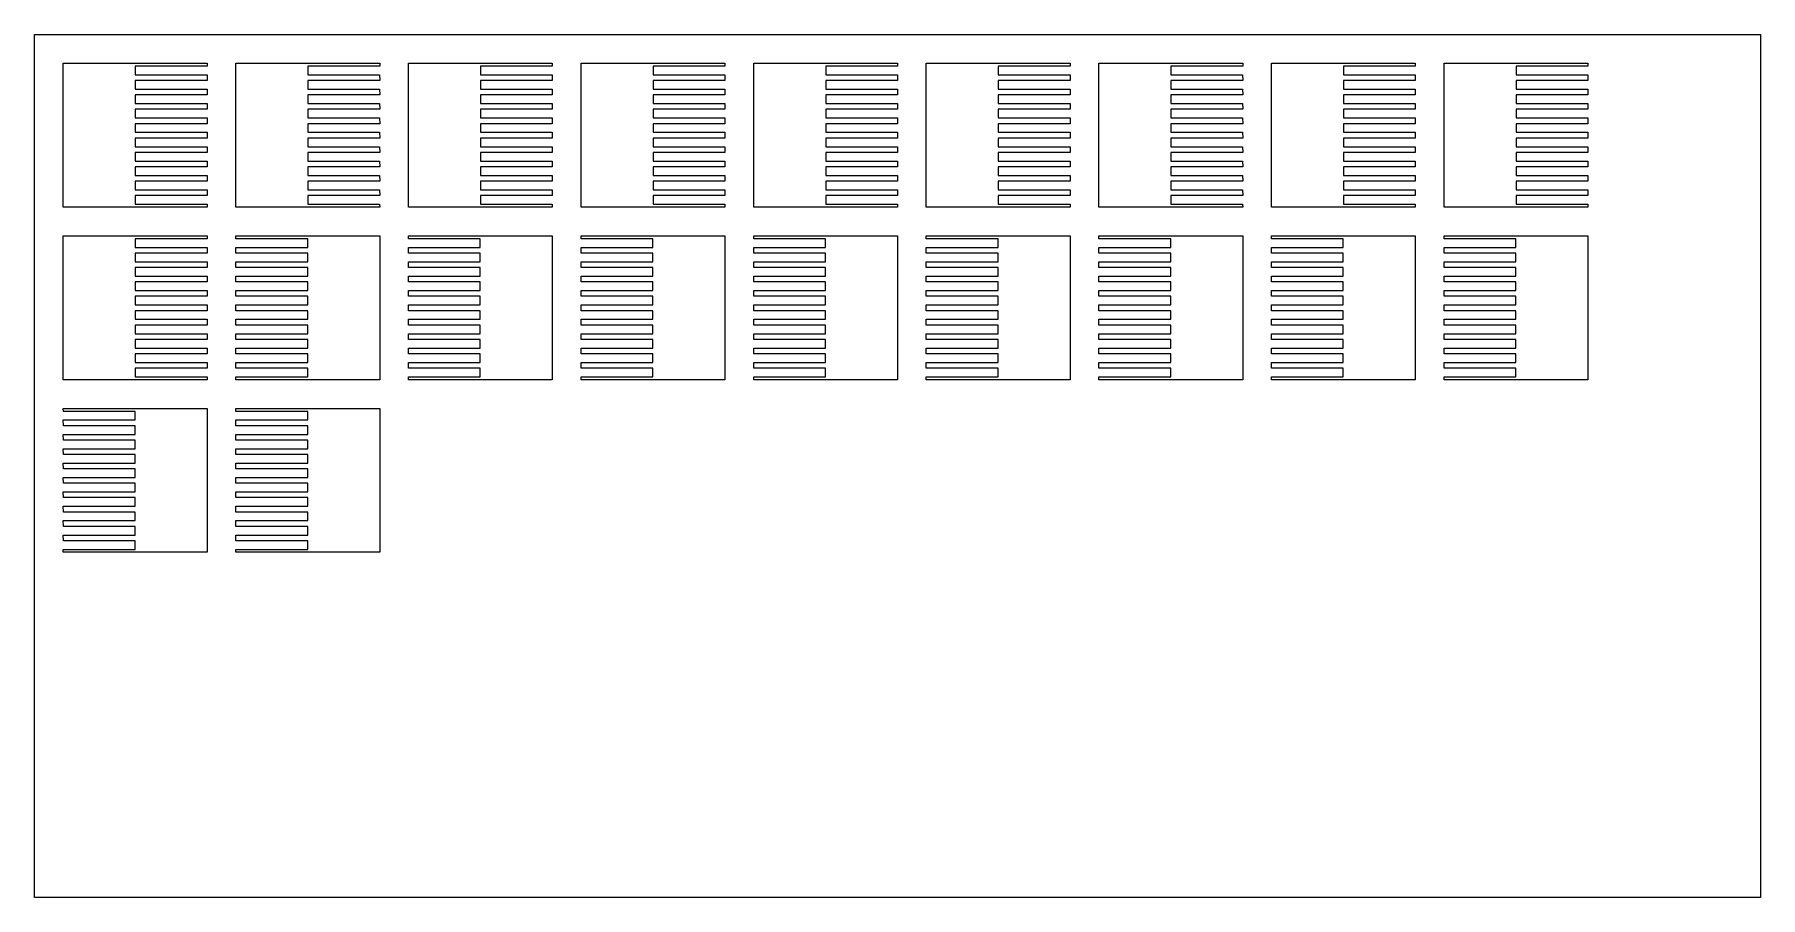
# Model space of a CAD drawing. Header units: metres. Extents: x 0 to 600, y 0 to 300.
import ezdxf

# ---------------------------------------------------------------- set-up
doc = ezdxf.new("R2010")
doc.units = ezdxf.units.M

msp = doc.modelspace()

# ---------------------------------------------------------------- linework, layer by layer
at = {"layer": 'sheet_boundary'}
for p, q in [((0, 300), (600, 300)), ((0, 0), (0, 300)), ((600, 300), (600, 0)), ((600, 0), (0, 0))]:
    msp.add_line(p, q, dxfattribs=at)
at = {"layer": 'X-1'}
for p, q in [((70.02125, 229), (70, 230)), ((70, 230), (118.5, 230)), ((94.96875, 229), (70.02125, 229)), ((94.96875, 226), (94.96875, 229)), ((118.5, 230), (120, 230)), ((120, 230), (120, 181.5)), ((70.02125, 224), (70, 226)), ((70, 226), (94.96875, 226)), ((94.96875, 224), (70.02125, 224)), ((94.96875, 221), (94.96875, 224)), ((70.02125, 219), (70, 221)), ((70, 221), (94.96875, 221)), ((70.02125, 214), (70, 216)), ((70, 216), (94.96875, 216)), ((94.96875, 219), (70.02125, 219)), ((94.96875, 216), (94.96875, 219)), ((70.02125, 209), (70, 211)), ((70, 211), (94.96875, 211)), ((94.96875, 214), (70.02125, 214)), ((94.96875, 211), (94.96875, 214)), ((70.02125, 204), (70, 206)), ((70, 206), (94.96875, 206)), ((94.96875, 209), (70.02125, 209)), ((94.96875, 204), (70.02125, 204)), ((94.96875, 206), (94.96875, 209)), ((94.96875, 201), (94.96875, 204)), ((70.02125, 199), (70, 201)), ((70, 201), (94.96875, 201)), ((94.96875, 199), (70.02125, 199)), ((94.96875, 196), (94.96875, 199)), ((70.02125, 194), (70, 196)), ((70, 196), (94.96875, 196)), ((94.96875, 194), (70.02125, 194)), ((94.96875, 191), (94.96875, 194)), ((70.02125, 189), (70, 191)), ((70, 191), (94.96875, 191)), ((70.02125, 184), (70, 186)), ((70, 186), (94.96875, 186)), ((94.96875, 189), (70.02125, 189)), ((94.96875, 186), (94.96875, 189)), ((70, 180), (70, 181)), ((70, 181), (94.96875, 181)), ((118.5, 180), (70, 180)), ((94.96875, 184), (70.02125, 184)), ((94.96875, 181), (94.96875, 184)), ((120, 180), (118.5, 180)), ((120, 181.5), (120, 180))]:
    msp.add_line(p, q, dxfattribs=at)
at = {"layer": 'X-10'}
for p, q in [((70.02125, 169), (70, 170)), ((70, 170), (94.96875, 170)), ((94.96875, 169), (70.02125, 169)), ((94.96875, 170), (120, 170)), ((94.96875, 166), (94.96875, 169)), ((120, 170), (120, 148.5)), ((70.02125, 164), (70, 166)), ((70, 166), (94.96875, 166)), ((94.96875, 164), (70.02125, 164)), ((94.96875, 161), (94.96875, 164)), ((70.02125, 159), (70, 161)), ((70, 161), (94.96875, 161)), ((70.02125, 154), (70, 156)), ((70, 156), (94.96875, 156)), ((94.96875, 159), (70.02125, 159)), ((94.96875, 156), (94.96875, 159)), ((70.02125, 149), (70, 151)), ((70, 151), (94.96875, 151)), ((94.96875, 154), (70.02125, 154)), ((94.96875, 151), (94.96875, 154)), ((70.02125, 144), (70, 146)), ((70, 146), (94.96875, 146)), ((94.96875, 149), (70.02125, 149)), ((94.96875, 144), (70.02125, 144)), ((94.96875, 146), (94.96875, 149)), ((94.96875, 141), (94.96875, 144)), ((120, 148.5), (120, 120)), ((70.02125, 139), (70, 141)), ((70, 141), (94.96875, 141)), ((94.96875, 139), (70.02125, 139)), ((94.96875, 136), (94.96875, 139)), ((70.02125, 134), (70, 136)), ((70, 136), (94.96875, 136)), ((94.96875, 134), (70.02125, 134)), ((94.96875, 131), (94.96875, 134)), ((70.02125, 129), (70, 131)), ((70, 131), (94.96875, 131)), ((70.02125, 124), (70, 126)), ((70, 126), (94.96875, 126)), ((94.96875, 129), (70.02125, 129)), ((94.96875, 126), (94.96875, 129)), ((70, 120), (70, 121)), ((70, 121), (94.96875, 121)), ((94.96875, 120), (70, 120)), ((94.96875, 124), (70.02125, 124)), ((94.96875, 121), (94.96875, 124)), ((120, 120), (94.96875, 120))]:
    msp.add_line(p, q, dxfattribs=at)
at = {"layer": 'X-2'}
for p, q in [((130.02125, 229), (130, 230)), ((130, 230), (175.5, 230)), ((154.96875, 229), (130.02125, 229)), ((154.96875, 226), (154.96875, 229)), ((175.5, 230), (180, 230)), ((180, 230), (180, 184.5)), ((130.02125, 224), (130, 226)), ((130, 226), (154.96875, 226)), ((154.96875, 224), (130.02125, 224)), ((154.96875, 221), (154.96875, 224)), ((130.02125, 219), (130, 221)), ((130, 221), (154.96875, 221)), ((130.02125, 214), (130, 216)), ((130, 216), (154.96875, 216)), ((154.96875, 219), (130.02125, 219)), ((154.96875, 216), (154.96875, 219)), ((130.02125, 209), (130, 211)), ((130, 211), (154.96875, 211)), ((154.96875, 214), (130.02125, 214)), ((154.96875, 211), (154.96875, 214)), ((130.02125, 204), (130, 206)), ((130, 206), (154.96875, 206)), ((154.96875, 209), (130.02125, 209)), ((154.96875, 204), (130.02125, 204)), ((154.96875, 206), (154.96875, 209)), ((154.96875, 201), (154.96875, 204)), ((130.02125, 199), (130, 201)), ((130, 201), (154.96875, 201)), ((154.96875, 199), (130.02125, 199)), ((154.96875, 196), (154.96875, 199)), ((130.02125, 194), (130, 196)), ((130, 196), (154.96875, 196)), ((154.96875, 194), (130.02125, 194)), ((154.96875, 191), (154.96875, 194)), ((130.02125, 189), (130, 191)), ((130, 191), (154.96875, 191)), ((130.02125, 184), (130, 186)), ((130, 186), (154.96875, 186)), ((154.96875, 189), (130.02125, 189)), ((154.96875, 186), (154.96875, 189)), ((130, 180), (130, 181)), ((130, 181), (154.96875, 181)), ((175.5, 180), (130, 180)), ((154.96875, 184), (130.02125, 184)), ((154.96875, 181), (154.96875, 184)), ((180, 180), (175.5, 180)), ((180, 184.5), (180, 180))]:
    msp.add_line(p, q, dxfattribs=at)
at = {"layer": 'X-3'}
for p, q in [((190.02125, 229), (190, 230)), ((190, 230), (232.5, 230)), ((214.96875, 229), (190.02125, 229)), ((214.96875, 226), (214.96875, 229)), ((232.5, 230), (240, 230)), ((240, 230), (240, 187.5)), ((190.02125, 224), (190, 226)), ((190, 226), (214.96875, 226)), ((214.96875, 224), (190.02125, 224)), ((214.96875, 221), (214.96875, 224)), ((190.02125, 219), (190, 221)), ((190, 221), (214.96875, 221)), ((190.02125, 214), (190, 216)), ((190, 216), (214.96875, 216)), ((214.96875, 219), (190.02125, 219)), ((214.96875, 216), (214.96875, 219)), ((190.02125, 209), (190, 211)), ((190, 211), (214.96875, 211)), ((214.96875, 214), (190.02125, 214)), ((214.96875, 211), (214.96875, 214)), ((190.02125, 204), (190, 206)), ((190, 206), (214.96875, 206)), ((214.96875, 209), (190.02125, 209)), ((214.96875, 204), (190.02125, 204)), ((214.96875, 206), (214.96875, 209)), ((214.96875, 201), (214.96875, 204)), ((190.02125, 199), (190, 201)), ((190, 201), (214.96875, 201)), ((214.96875, 199), (190.02125, 199)), ((214.96875, 196), (214.96875, 199)), ((190.02125, 194), (190, 196)), ((190, 196), (214.96875, 196)), ((214.96875, 194), (190.02125, 194)), ((214.96875, 191), (214.96875, 194)), ((190.02125, 189), (190, 191)), ((190, 191), (214.96875, 191)), ((190.02125, 184), (190, 186)), ((190, 186), (214.96875, 186)), ((214.96875, 189), (190.02125, 189)), ((214.96875, 186), (214.96875, 189)), ((240, 187.5), (240, 180)), ((190, 180), (190, 181)), ((190, 181), (214.96875, 181)), ((232.5, 180), (190, 180)), ((214.96875, 184), (190.02125, 184)), ((214.96875, 181), (214.96875, 184)), ((240, 180), (232.5, 180))]:
    msp.add_line(p, q, dxfattribs=at)
at = {"layer": 'X-4'}
for p, q in [((250.02125, 229), (250, 230)), ((250, 230), (289.5, 230)), ((274.96875, 229), (250.02125, 229)), ((274.96875, 226), (274.96875, 229)), ((289.5, 230), (300, 230)), ((300, 230), (300, 190.5)), ((250.02125, 224), (250, 226)), ((250, 226), (274.96875, 226)), ((274.96875, 224), (250.02125, 224)), ((274.96875, 221), (274.96875, 224)), ((250.02125, 219), (250, 221)), ((250, 221), (274.96875, 221)), ((250.02125, 214), (250, 216)), ((250, 216), (274.96875, 216)), ((274.96875, 219), (250.02125, 219)), ((274.96875, 216), (274.96875, 219)), ((250.02125, 209), (250, 211)), ((250, 211), (274.96875, 211)), ((274.96875, 214), (250.02125, 214)), ((274.96875, 211), (274.96875, 214)), ((250.02125, 204), (250, 206)), ((250, 206), (274.96875, 206)), ((274.96875, 209), (250.02125, 209)), ((274.96875, 204), (250.02125, 204)), ((274.96875, 206), (274.96875, 209)), ((274.96875, 201), (274.96875, 204)), ((250.02125, 199), (250, 201)), ((250, 201), (274.96875, 201)), ((274.96875, 199), (250.02125, 199)), ((274.96875, 196), (274.96875, 199)), ((250.02125, 194), (250, 196)), ((250, 196), (274.96875, 196)), ((274.96875, 194), (250.02125, 194)), ((274.96875, 191), (274.96875, 194)), ((250.02125, 189), (250, 191)), ((250, 191), (274.96875, 191)), ((250.02125, 184), (250, 186)), ((250, 186), (274.96875, 186)), ((274.96875, 189), (250.02125, 189)), ((274.96875, 186), (274.96875, 189)), ((300, 190.5), (300, 180)), ((250, 180), (250, 181)), ((250, 181), (274.96875, 181)), ((289.5, 180), (250, 180)), ((274.96875, 184), (250.02125, 184)), ((274.96875, 181), (274.96875, 184)), ((300, 180), (289.5, 180))]:
    msp.add_line(p, q, dxfattribs=at)
at = {"layer": 'X-5'}
for p, q in [((310.02125, 229), (310, 230)), ((310, 230), (346.5, 230)), ((334.96875, 229), (310.02125, 229)), ((334.96875, 226), (334.96875, 229)), ((346.5, 230), (360, 230)), ((360, 230), (360, 193.5)), ((310.02125, 224), (310, 226)), ((310, 226), (334.96875, 226)), ((334.96875, 224), (310.02125, 224)), ((334.96875, 221), (334.96875, 224)), ((310.02125, 219), (310, 221)), ((310, 221), (334.96875, 221)), ((310.02125, 214), (310, 216)), ((310, 216), (334.96875, 216)), ((334.96875, 219), (310.02125, 219)), ((334.96875, 216), (334.96875, 219)), ((310.02125, 209), (310, 211)), ((310, 211), (334.96875, 211)), ((334.96875, 214), (310.02125, 214)), ((334.96875, 211), (334.96875, 214)), ((310.02125, 204), (310, 206)), ((310, 206), (334.96875, 206)), ((334.96875, 209), (310.02125, 209)), ((334.96875, 204), (310.02125, 204)), ((334.96875, 206), (334.96875, 209)), ((334.96875, 201), (334.96875, 204)), ((310.02125, 199), (310, 201)), ((310, 201), (334.96875, 201)), ((334.96875, 199), (310.02125, 199)), ((334.96875, 196), (334.96875, 199)), ((310.02125, 194), (310, 196)), ((310, 196), (334.96875, 196)), ((334.96875, 194), (310.02125, 194)), ((334.96875, 191), (334.96875, 194)), ((360, 193.5), (360, 180)), ((310.02125, 189), (310, 191)), ((310, 191), (334.96875, 191)), ((310.02125, 184), (310, 186)), ((310, 186), (334.96875, 186)), ((334.96875, 189), (310.02125, 189)), ((334.96875, 186), (334.96875, 189)), ((310, 180), (310, 181)), ((310, 181), (334.96875, 181)), ((346.5, 180), (310, 180)), ((334.96875, 184), (310.02125, 184)), ((334.96875, 181), (334.96875, 184)), ((360, 180), (346.5, 180))]:
    msp.add_line(p, q, dxfattribs=at)
at = {"layer": 'X-6'}
for p, q in [((370.02125, 229), (370, 230)), ((370, 230), (403.5, 230)), ((394.96875, 229), (370.02125, 229)), ((394.96875, 226), (394.96875, 229)), ((403.5, 230), (420, 230)), ((420, 230), (420, 196.5)), ((370.02125, 224), (370, 226)), ((370, 226), (394.96875, 226)), ((394.96875, 224), (370.02125, 224)), ((394.96875, 221), (394.96875, 224)), ((370.02125, 219), (370, 221)), ((370, 221), (394.96875, 221)), ((370.02125, 214), (370, 216)), ((370, 216), (394.96875, 216)), ((394.96875, 219), (370.02125, 219)), ((394.96875, 216), (394.96875, 219)), ((370.02125, 209), (370, 211)), ((370, 211), (394.96875, 211)), ((394.96875, 214), (370.02125, 214)), ((394.96875, 211), (394.96875, 214)), ((370.02125, 204), (370, 206)), ((370, 206), (394.96875, 206)), ((394.96875, 209), (370.02125, 209)), ((394.96875, 204), (370.02125, 204)), ((394.96875, 206), (394.96875, 209)), ((394.96875, 201), (394.96875, 204)), ((370.02125, 199), (370, 201)), ((370, 201), (394.96875, 201)), ((394.96875, 199), (370.02125, 199)), ((394.96875, 196), (394.96875, 199)), ((370.02125, 194), (370, 196)), ((370, 196), (394.96875, 196)), ((394.96875, 194), (370.02125, 194)), ((394.96875, 191), (394.96875, 194)), ((420, 196.5), (420, 180)), ((370.02125, 189), (370, 191)), ((370, 191), (394.96875, 191)), ((370.02125, 184), (370, 186)), ((370, 186), (394.96875, 186)), ((394.96875, 189), (370.02125, 189)), ((394.96875, 186), (394.96875, 189)), ((370, 180), (370, 181)), ((370, 181), (394.96875, 181)), ((403.5, 180), (370, 180)), ((394.96875, 184), (370.02125, 184)), ((394.96875, 181), (394.96875, 184)), ((420, 180), (403.5, 180))]:
    msp.add_line(p, q, dxfattribs=at)
at = {"layer": 'X-7'}
for p, q in [((430.02125, 229), (430, 230)), ((430, 230), (460.5, 230)), ((454.96875, 229), (430.02125, 229)), ((454.96875, 226), (454.96875, 229)), ((460.5, 230), (480, 230)), ((480, 230), (480, 199.5)), ((430.02125, 224), (430, 226)), ((430, 226), (454.96875, 226)), ((454.96875, 224), (430.02125, 224)), ((454.96875, 221), (454.96875, 224)), ((430.02125, 219), (430, 221)), ((430, 221), (454.96875, 221)), ((430.02125, 214), (430, 216)), ((430, 216), (454.96875, 216)), ((454.96875, 219), (430.02125, 219)), ((454.96875, 216), (454.96875, 219)), ((430.02125, 209), (430, 211)), ((430, 211), (454.96875, 211)), ((454.96875, 214), (430.02125, 214)), ((454.96875, 211), (454.96875, 214)), ((430.02125, 204), (430, 206)), ((430, 206), (454.96875, 206)), ((454.96875, 209), (430.02125, 209)), ((454.96875, 204), (430.02125, 204)), ((454.96875, 206), (454.96875, 209)), ((454.96875, 201), (454.96875, 204)), ((430.02125, 199), (430, 201)), ((430, 201), (454.96875, 201)), ((454.96875, 199), (430.02125, 199)), ((454.96875, 196), (454.96875, 199)), ((480, 199.5), (480, 180)), ((430.02125, 194), (430, 196)), ((430, 196), (454.96875, 196)), ((454.96875, 194), (430.02125, 194)), ((454.96875, 191), (454.96875, 194)), ((430.02125, 189), (430, 191)), ((430, 191), (454.96875, 191)), ((430.02125, 184), (430, 186)), ((430, 186), (454.96875, 186)), ((454.96875, 189), (430.02125, 189)), ((454.96875, 186), (454.96875, 189)), ((430, 180), (430, 181)), ((430, 181), (454.96875, 181)), ((460.5, 180), (430, 180)), ((454.96875, 184), (430.02125, 184)), ((454.96875, 181), (454.96875, 184)), ((480, 180), (460.5, 180))]:
    msp.add_line(p, q, dxfattribs=at)
at = {"layer": 'X-8'}
for p, q in [((490.02125, 229), (490, 230)), ((490, 230), (517.5, 230)), ((514.96875, 229), (490.02125, 229)), ((514.96875, 226), (514.96875, 229)), ((517.5, 230), (540, 230)), ((540, 230), (540, 202.5)), ((490.02125, 224), (490, 226)), ((490, 226), (514.96875, 226)), ((514.96875, 224), (490.02125, 224)), ((514.96875, 221), (514.96875, 224)), ((490.02125, 219), (490, 221)), ((490, 221), (514.96875, 221)), ((490.02125, 214), (490, 216)), ((490, 216), (514.96875, 216)), ((514.96875, 219), (490.02125, 219)), ((514.96875, 216), (514.96875, 219)), ((490.02125, 209), (490, 211)), ((490, 211), (514.96875, 211)), ((514.96875, 214), (490.02125, 214)), ((514.96875, 211), (514.96875, 214)), ((490.02125, 204), (490, 206)), ((490, 206), (514.96875, 206)), ((514.96875, 209), (490.02125, 209)), ((514.96875, 204), (490.02125, 204)), ((514.96875, 206), (514.96875, 209)), ((514.96875, 201), (514.96875, 204)), ((490.02125, 199), (490, 201)), ((490, 201), (514.96875, 201)), ((514.96875, 199), (490.02125, 199)), ((514.96875, 196), (514.96875, 199)), ((540, 202.5), (540, 180)), ((490.02125, 194), (490, 196)), ((490, 196), (514.96875, 196)), ((514.96875, 194), (490.02125, 194)), ((514.96875, 191), (514.96875, 194)), ((490.02125, 189), (490, 191)), ((490, 191), (514.96875, 191)), ((490.02125, 184), (490, 186)), ((490, 186), (514.96875, 186)), ((514.96875, 189), (490.02125, 189)), ((514.96875, 186), (514.96875, 189)), ((490, 180), (490, 181)), ((490, 181), (514.96875, 181)), ((517.5, 180), (490, 180)), ((514.96875, 184), (490.02125, 184)), ((514.96875, 181), (514.96875, 184)), ((540, 180), (517.5, 180))]:
    msp.add_line(p, q, dxfattribs=at)
at = {"layer": 'X-9'}
for p, q in [((10.02125, 169), (10, 170)), ((10, 170), (34.96875, 170)), ((34.96875, 169), (10.02125, 169)), ((34.96875, 170), (60, 170)), ((34.96875, 166), (34.96875, 169)), ((60, 170), (60, 145.5)), ((10.02125, 164), (10, 166)), ((10, 166), (34.96875, 166)), ((34.96875, 164), (10.02125, 164)), ((34.96875, 161), (34.96875, 164)), ((10.02125, 159), (10, 161)), ((10, 161), (34.96875, 161)), ((10.02125, 154), (10, 156)), ((10, 156), (34.96875, 156)), ((34.96875, 159), (10.02125, 159)), ((34.96875, 156), (34.96875, 159)), ((10.02125, 149), (10, 151)), ((10, 151), (34.96875, 151)), ((34.96875, 154), (10.02125, 154)), ((34.96875, 151), (34.96875, 154)), ((10.02125, 144), (10, 146)), ((10, 146), (34.96875, 146)), ((34.96875, 149), (10.02125, 149)), ((34.96875, 144), (10.02125, 144)), ((34.96875, 146), (34.96875, 149)), ((34.96875, 141), (34.96875, 144)), ((60, 145.5), (60, 120)), ((10.02125, 139), (10, 141)), ((10, 141), (34.96875, 141)), ((34.96875, 139), (10.02125, 139)), ((34.96875, 136), (34.96875, 139)), ((10.02125, 134), (10, 136)), ((10, 136), (34.96875, 136)), ((34.96875, 134), (10.02125, 134)), ((34.96875, 131), (34.96875, 134)), ((10.02125, 129), (10, 131)), ((10, 131), (34.96875, 131)), ((10.02125, 124), (10, 126)), ((10, 126), (34.96875, 126)), ((34.96875, 129), (10.02125, 129)), ((34.96875, 126), (34.96875, 129)), ((10, 120), (10, 121)), ((10, 121), (34.96875, 121)), ((34.96875, 120), (10, 120)), ((34.96875, 124), (10.02125, 124)), ((34.96875, 121), (34.96875, 124)), ((60, 120), (34.96875, 120))]:
    msp.add_line(p, q, dxfattribs=at)
at = {"layer": 'Z-1'}
for p, q in [((10, 288.5), (10, 290)), ((10, 290), (11.5, 290)), ((10, 240), (10, 288.5)), ((11.5, 290), (60, 290)), ((60, 289), (35.03125, 289)), ((35.03125, 289), (35.03125, 286)), ((60, 290), (60, 289)), ((35.03125, 286), (59.97875, 286)), ((60, 284), (35.03125, 284)), ((35.03125, 284), (35.03125, 281)), ((59.97875, 286), (60, 284)), ((35.03125, 281), (59.97875, 281)), ((60, 279), (35.03125, 279)), ((35.03125, 279), (35.03125, 276)), ((35.03125, 276), (59.97875, 276)), ((59.97875, 281), (60, 279)), ((59.97875, 276), (60, 274)), ((60, 274), (35.03125, 274)), ((35.03125, 274), (35.03125, 271)), ((35.03125, 271), (59.97875, 271)), ((59.97875, 271), (60, 269)), ((60, 269), (35.03125, 269)), ((35.03125, 269), (35.03125, 266)), ((35.03125, 266), (59.97875, 266)), ((60, 264), (35.03125, 264)), ((35.03125, 264), (35.03125, 261)), ((59.97875, 266), (60, 264)), ((35.03125, 261), (59.97875, 261)), ((60, 259), (35.03125, 259)), ((35.03125, 259), (35.03125, 256)), ((59.97875, 261), (60, 259)), ((35.03125, 256), (59.97875, 256)), ((60, 254), (35.03125, 254)), ((35.03125, 254), (35.03125, 251)), ((59.97875, 256), (60, 254)), ((35.03125, 251), (59.97875, 251)), ((60, 249), (35.03125, 249)), ((35.03125, 249), (35.03125, 246)), ((35.03125, 246), (59.97875, 246)), ((59.97875, 251), (60, 249)), ((59.97875, 246), (60, 244)), ((11.5, 240), (10, 240)), ((60, 240), (11.5, 240)), ((60, 244), (35.03125, 244)), ((35.03125, 244), (35.03125, 241)), ((35.03125, 241), (59.97875, 241)), ((59.97875, 241), (60, 240))]:
    msp.add_line(p, q, dxfattribs=at)
at = {"layer": 'Z-10'}
for p, q in [((10, 201.5), (10, 230)), ((10, 230), (35.03125, 230)), ((35.03125, 230), (60, 230)), ((60, 229), (35.03125, 229)), ((35.03125, 229), (35.03125, 226)), ((60, 230), (60, 229)), ((35.03125, 226), (59.97875, 226)), ((60, 224), (35.03125, 224)), ((35.03125, 224), (35.03125, 221)), ((59.97875, 226), (60, 224)), ((35.03125, 221), (59.97875, 221)), ((60, 219), (35.03125, 219)), ((35.03125, 219), (35.03125, 216)), ((35.03125, 216), (59.97875, 216)), ((59.97875, 221), (60, 219)), ((59.97875, 216), (60, 214)), ((60, 214), (35.03125, 214)), ((35.03125, 214), (35.03125, 211)), ((35.03125, 211), (59.97875, 211)), ((59.97875, 211), (60, 209)), ((60, 209), (35.03125, 209)), ((35.03125, 209), (35.03125, 206)), ((35.03125, 206), (59.97875, 206)), ((60, 204), (35.03125, 204)), ((35.03125, 204), (35.03125, 201)), ((59.97875, 206), (60, 204)), ((10, 180), (10, 201.5)), ((35.03125, 201), (59.97875, 201)), ((60, 199), (35.03125, 199)), ((35.03125, 199), (35.03125, 196)), ((59.97875, 201), (60, 199)), ((35.03125, 196), (59.97875, 196)), ((60, 194), (35.03125, 194)), ((35.03125, 194), (35.03125, 191)), ((59.97875, 196), (60, 194)), ((35.03125, 191), (59.97875, 191)), ((60, 189), (35.03125, 189)), ((35.03125, 189), (35.03125, 186)), ((35.03125, 186), (59.97875, 186)), ((59.97875, 191), (60, 189)), ((59.97875, 186), (60, 184)), ((35.03125, 180), (10, 180)), ((60, 184), (35.03125, 184)), ((35.03125, 184), (35.03125, 181)), ((35.03125, 181), (59.97875, 181)), ((60, 180), (35.03125, 180)), ((59.97875, 181), (60, 180))]:
    msp.add_line(p, q, dxfattribs=at)
at = {"layer": 'Z-2'}
for p, q in [((70, 285.5), (70, 290)), ((70, 290), (74.5, 290)), ((74.5, 290), (120, 290)), ((120, 289), (95.03125, 289)), ((95.03125, 289), (95.03125, 286)), ((120, 290), (120, 289)), ((70, 240), (70, 285.5)), ((95.03125, 286), (119.97875, 286)), ((120, 284), (95.03125, 284)), ((95.03125, 284), (95.03125, 281)), ((119.97875, 286), (120, 284)), ((95.03125, 281), (119.97875, 281)), ((120, 279), (95.03125, 279)), ((95.03125, 279), (95.03125, 276)), ((95.03125, 276), (119.97875, 276)), ((119.97875, 281), (120, 279)), ((119.97875, 276), (120, 274)), ((120, 274), (95.03125, 274)), ((95.03125, 274), (95.03125, 271)), ((95.03125, 271), (119.97875, 271)), ((119.97875, 271), (120, 269)), ((120, 269), (95.03125, 269)), ((95.03125, 269), (95.03125, 266)), ((95.03125, 266), (119.97875, 266)), ((120, 264), (95.03125, 264)), ((95.03125, 264), (95.03125, 261)), ((119.97875, 266), (120, 264)), ((95.03125, 261), (119.97875, 261)), ((120, 259), (95.03125, 259)), ((95.03125, 259), (95.03125, 256)), ((119.97875, 261), (120, 259)), ((95.03125, 256), (119.97875, 256)), ((120, 254), (95.03125, 254)), ((95.03125, 254), (95.03125, 251)), ((119.97875, 256), (120, 254)), ((95.03125, 251), (119.97875, 251)), ((120, 249), (95.03125, 249)), ((95.03125, 249), (95.03125, 246)), ((95.03125, 246), (119.97875, 246)), ((119.97875, 251), (120, 249)), ((119.97875, 246), (120, 244)), ((74.5, 240), (70, 240)), ((120, 240), (74.5, 240)), ((120, 244), (95.03125, 244)), ((95.03125, 244), (95.03125, 241)), ((95.03125, 241), (119.97875, 241)), ((119.97875, 241), (120, 240))]:
    msp.add_line(p, q, dxfattribs=at)
at = {"layer": 'Z-3'}
for p, q in [((130, 282.5), (130, 290)), ((130, 290), (137.5, 290)), ((137.5, 290), (180, 290)), ((180, 289), (155.03125, 289)), ((155.03125, 289), (155.03125, 286)), ((180, 290), (180, 289)), ((130, 240), (130, 282.5)), ((155.03125, 286), (179.97875, 286)), ((180, 284), (155.03125, 284)), ((155.03125, 284), (155.03125, 281)), ((179.97875, 286), (180, 284)), ((155.03125, 281), (179.97875, 281)), ((180, 279), (155.03125, 279)), ((155.03125, 279), (155.03125, 276)), ((155.03125, 276), (179.97875, 276)), ((179.97875, 281), (180, 279)), ((179.97875, 276), (180, 274)), ((180, 274), (155.03125, 274)), ((155.03125, 274), (155.03125, 271)), ((155.03125, 271), (179.97875, 271)), ((179.97875, 271), (180, 269)), ((180, 269), (155.03125, 269)), ((155.03125, 269), (155.03125, 266)), ((155.03125, 266), (179.97875, 266)), ((180, 264), (155.03125, 264)), ((155.03125, 264), (155.03125, 261)), ((179.97875, 266), (180, 264)), ((155.03125, 261), (179.97875, 261)), ((180, 259), (155.03125, 259)), ((155.03125, 259), (155.03125, 256)), ((179.97875, 261), (180, 259)), ((155.03125, 256), (179.97875, 256)), ((180, 254), (155.03125, 254)), ((155.03125, 254), (155.03125, 251)), ((179.97875, 256), (180, 254)), ((155.03125, 251), (179.97875, 251)), ((180, 249), (155.03125, 249)), ((155.03125, 249), (155.03125, 246)), ((155.03125, 246), (179.97875, 246)), ((179.97875, 251), (180, 249)), ((179.97875, 246), (180, 244)), ((137.5, 240), (130, 240)), ((180, 240), (137.5, 240)), ((180, 244), (155.03125, 244)), ((155.03125, 244), (155.03125, 241)), ((155.03125, 241), (179.97875, 241)), ((179.97875, 241), (180, 240))]:
    msp.add_line(p, q, dxfattribs=at)
at = {"layer": 'Z-4'}
for p, q in [((190, 279.5), (190, 290)), ((190, 290), (200.5, 290)), ((200.5, 290), (240, 290)), ((240, 289), (215.03125, 289)), ((215.03125, 289), (215.03125, 286)), ((240, 290), (240, 289)), ((215.03125, 286), (239.97875, 286)), ((240, 284), (215.03125, 284)), ((215.03125, 284), (215.03125, 281)), ((239.97875, 286), (240, 284)), ((190, 240), (190, 279.5)), ((215.03125, 281), (239.97875, 281)), ((240, 279), (215.03125, 279)), ((215.03125, 279), (215.03125, 276)), ((215.03125, 276), (239.97875, 276)), ((239.97875, 281), (240, 279)), ((239.97875, 276), (240, 274)), ((240, 274), (215.03125, 274)), ((215.03125, 274), (215.03125, 271)), ((215.03125, 271), (239.97875, 271)), ((239.97875, 271), (240, 269)), ((240, 269), (215.03125, 269)), ((215.03125, 269), (215.03125, 266)), ((215.03125, 266), (239.97875, 266)), ((240, 264), (215.03125, 264)), ((215.03125, 264), (215.03125, 261)), ((239.97875, 266), (240, 264)), ((215.03125, 261), (239.97875, 261)), ((240, 259), (215.03125, 259)), ((215.03125, 259), (215.03125, 256)), ((239.97875, 261), (240, 259)), ((215.03125, 256), (239.97875, 256)), ((240, 254), (215.03125, 254)), ((215.03125, 254), (215.03125, 251)), ((239.97875, 256), (240, 254)), ((215.03125, 251), (239.97875, 251)), ((240, 249), (215.03125, 249)), ((215.03125, 249), (215.03125, 246)), ((215.03125, 246), (239.97875, 246)), ((239.97875, 251), (240, 249)), ((239.97875, 246), (240, 244)), ((200.5, 240), (190, 240)), ((240, 240), (200.5, 240)), ((240, 244), (215.03125, 244)), ((215.03125, 244), (215.03125, 241)), ((215.03125, 241), (239.97875, 241)), ((239.97875, 241), (240, 240))]:
    msp.add_line(p, q, dxfattribs=at)
at = {"layer": 'Z-5'}
for p, q in [((250, 276.5), (250, 290)), ((250, 290), (263.5, 290)), ((263.5, 290), (300, 290)), ((300, 289), (275.03125, 289)), ((275.03125, 289), (275.03125, 286)), ((300, 290), (300, 289)), ((275.03125, 286), (299.97875, 286)), ((300, 284), (275.03125, 284)), ((275.03125, 284), (275.03125, 281)), ((299.97875, 286), (300, 284)), ((250, 240), (250, 276.5)), ((275.03125, 281), (299.97875, 281)), ((300, 279), (275.03125, 279)), ((275.03125, 279), (275.03125, 276)), ((275.03125, 276), (299.97875, 276)), ((299.97875, 281), (300, 279)), ((299.97875, 276), (300, 274)), ((300, 274), (275.03125, 274)), ((275.03125, 274), (275.03125, 271)), ((275.03125, 271), (299.97875, 271)), ((299.97875, 271), (300, 269)), ((300, 269), (275.03125, 269)), ((275.03125, 269), (275.03125, 266)), ((275.03125, 266), (299.97875, 266)), ((300, 264), (275.03125, 264)), ((275.03125, 264), (275.03125, 261)), ((299.97875, 266), (300, 264)), ((275.03125, 261), (299.97875, 261)), ((300, 259), (275.03125, 259)), ((275.03125, 259), (275.03125, 256)), ((299.97875, 261), (300, 259)), ((275.03125, 256), (299.97875, 256)), ((300, 254), (275.03125, 254)), ((275.03125, 254), (275.03125, 251)), ((299.97875, 256), (300, 254)), ((275.03125, 251), (299.97875, 251)), ((300, 249), (275.03125, 249)), ((275.03125, 249), (275.03125, 246)), ((275.03125, 246), (299.97875, 246)), ((299.97875, 251), (300, 249)), ((299.97875, 246), (300, 244)), ((263.5, 240), (250, 240)), ((300, 240), (263.5, 240)), ((300, 244), (275.03125, 244)), ((275.03125, 244), (275.03125, 241)), ((275.03125, 241), (299.97875, 241)), ((299.97875, 241), (300, 240))]:
    msp.add_line(p, q, dxfattribs=at)
at = {"layer": 'Z-6'}
for p, q in [((310, 273.5), (310, 290)), ((310, 290), (326.5, 290)), ((326.5, 290), (360, 290)), ((360, 289), (335.03125, 289)), ((335.03125, 289), (335.03125, 286)), ((360, 290), (360, 289)), ((335.03125, 286), (359.97875, 286)), ((360, 284), (335.03125, 284)), ((335.03125, 284), (335.03125, 281)), ((359.97875, 286), (360, 284)), ((335.03125, 281), (359.97875, 281)), ((360, 279), (335.03125, 279)), ((335.03125, 279), (335.03125, 276)), ((335.03125, 276), (359.97875, 276)), ((359.97875, 281), (360, 279)), ((359.97875, 276), (360, 274)), ((310, 240), (310, 273.5)), ((360, 274), (335.03125, 274)), ((335.03125, 274), (335.03125, 271)), ((335.03125, 271), (359.97875, 271)), ((359.97875, 271), (360, 269)), ((360, 269), (335.03125, 269)), ((335.03125, 269), (335.03125, 266)), ((335.03125, 266), (359.97875, 266)), ((360, 264), (335.03125, 264)), ((335.03125, 264), (335.03125, 261)), ((359.97875, 266), (360, 264)), ((335.03125, 261), (359.97875, 261)), ((360, 259), (335.03125, 259)), ((335.03125, 259), (335.03125, 256)), ((359.97875, 261), (360, 259)), ((335.03125, 256), (359.97875, 256)), ((360, 254), (335.03125, 254)), ((335.03125, 254), (335.03125, 251)), ((359.97875, 256), (360, 254)), ((335.03125, 251), (359.97875, 251)), ((360, 249), (335.03125, 249)), ((335.03125, 249), (335.03125, 246)), ((335.03125, 246), (359.97875, 246)), ((359.97875, 251), (360, 249)), ((359.97875, 246), (360, 244)), ((326.5, 240), (310, 240)), ((360, 240), (326.5, 240)), ((360, 244), (335.03125, 244)), ((335.03125, 244), (335.03125, 241)), ((335.03125, 241), (359.97875, 241)), ((359.97875, 241), (360, 240))]:
    msp.add_line(p, q, dxfattribs=at)
at = {"layer": 'Z-7'}
for p, q in [((370, 270.5), (370, 290)), ((370, 290), (389.5, 290)), ((389.5, 290), (420, 290)), ((420, 289), (395.03125, 289)), ((395.03125, 289), (395.03125, 286)), ((420, 290), (420, 289)), ((395.03125, 286), (419.97875, 286)), ((420, 284), (395.03125, 284)), ((395.03125, 284), (395.03125, 281)), ((419.97875, 286), (420, 284)), ((395.03125, 281), (419.97875, 281)), ((420, 279), (395.03125, 279)), ((395.03125, 279), (395.03125, 276)), ((395.03125, 276), (419.97875, 276)), ((419.97875, 281), (420, 279)), ((419.97875, 276), (420, 274)), ((370, 240), (370, 270.5)), ((420, 274), (395.03125, 274)), ((395.03125, 274), (395.03125, 271)), ((395.03125, 271), (419.97875, 271)), ((419.97875, 271), (420, 269)), ((420, 269), (395.03125, 269)), ((395.03125, 269), (395.03125, 266)), ((395.03125, 266), (419.97875, 266)), ((420, 264), (395.03125, 264)), ((395.03125, 264), (395.03125, 261)), ((419.97875, 266), (420, 264)), ((395.03125, 261), (419.97875, 261)), ((420, 259), (395.03125, 259)), ((395.03125, 259), (395.03125, 256)), ((419.97875, 261), (420, 259)), ((395.03125, 256), (419.97875, 256)), ((420, 254), (395.03125, 254)), ((395.03125, 254), (395.03125, 251)), ((419.97875, 256), (420, 254)), ((395.03125, 251), (419.97875, 251)), ((420, 249), (395.03125, 249)), ((395.03125, 249), (395.03125, 246)), ((395.03125, 246), (419.97875, 246)), ((419.97875, 251), (420, 249)), ((419.97875, 246), (420, 244)), ((389.5, 240), (370, 240)), ((420, 240), (389.5, 240)), ((420, 244), (395.03125, 244)), ((395.03125, 244), (395.03125, 241)), ((395.03125, 241), (419.97875, 241)), ((419.97875, 241), (420, 240))]:
    msp.add_line(p, q, dxfattribs=at)
at = {"layer": 'Z-8'}
for p, q in [((430, 267.5), (430, 290)), ((430, 290), (452.5, 290)), ((452.5, 290), (480, 290)), ((480, 289), (455.03125, 289)), ((455.03125, 289), (455.03125, 286)), ((480, 290), (480, 289)), ((455.03125, 286), (479.97875, 286)), ((480, 284), (455.03125, 284)), ((455.03125, 284), (455.03125, 281)), ((479.97875, 286), (480, 284)), ((455.03125, 281), (479.97875, 281)), ((480, 279), (455.03125, 279)), ((455.03125, 279), (455.03125, 276)), ((455.03125, 276), (479.97875, 276)), ((479.97875, 281), (480, 279)), ((479.97875, 276), (480, 274)), ((480, 274), (455.03125, 274)), ((455.03125, 274), (455.03125, 271)), ((455.03125, 271), (479.97875, 271)), ((479.97875, 271), (480, 269)), ((430, 240), (430, 267.5)), ((480, 269), (455.03125, 269)), ((455.03125, 269), (455.03125, 266)), ((455.03125, 266), (479.97875, 266)), ((480, 264), (455.03125, 264)), ((455.03125, 264), (455.03125, 261)), ((479.97875, 266), (480, 264)), ((455.03125, 261), (479.97875, 261)), ((480, 259), (455.03125, 259)), ((455.03125, 259), (455.03125, 256)), ((479.97875, 261), (480, 259)), ((455.03125, 256), (479.97875, 256)), ((480, 254), (455.03125, 254)), ((455.03125, 254), (455.03125, 251)), ((479.97875, 256), (480, 254)), ((455.03125, 251), (479.97875, 251)), ((480, 249), (455.03125, 249)), ((455.03125, 249), (455.03125, 246)), ((455.03125, 246), (479.97875, 246)), ((479.97875, 251), (480, 249)), ((479.97875, 246), (480, 244)), ((452.5, 240), (430, 240)), ((480, 240), (452.5, 240)), ((480, 244), (455.03125, 244)), ((455.03125, 244), (455.03125, 241)), ((455.03125, 241), (479.97875, 241)), ((479.97875, 241), (480, 240))]:
    msp.add_line(p, q, dxfattribs=at)
at = {"layer": 'Z-9'}
for p, q in [((490, 264.5), (490, 290)), ((490, 290), (515.03125, 290)), ((515.03125, 290), (540, 290)), ((540, 289), (515.03125, 289)), ((515.03125, 289), (515.03125, 286)), ((540, 290), (540, 289)), ((515.03125, 286), (539.97875, 286)), ((540, 284), (515.03125, 284)), ((515.03125, 284), (515.03125, 281)), ((539.97875, 286), (540, 284)), ((515.03125, 281), (539.97875, 281)), ((540, 279), (515.03125, 279)), ((515.03125, 279), (515.03125, 276)), ((515.03125, 276), (539.97875, 276)), ((539.97875, 281), (540, 279)), ((539.97875, 276), (540, 274)), ((540, 274), (515.03125, 274)), ((515.03125, 274), (515.03125, 271)), ((515.03125, 271), (539.97875, 271)), ((539.97875, 271), (540, 269)), ((490, 240), (490, 264.5)), ((540, 269), (515.03125, 269)), ((515.03125, 269), (515.03125, 266)), ((515.03125, 266), (539.97875, 266)), ((540, 264), (515.03125, 264)), ((515.03125, 264), (515.03125, 261)), ((539.97875, 266), (540, 264)), ((515.03125, 261), (539.97875, 261)), ((540, 259), (515.03125, 259)), ((515.03125, 259), (515.03125, 256)), ((539.97875, 261), (540, 259)), ((515.03125, 256), (539.97875, 256)), ((540, 254), (515.03125, 254)), ((515.03125, 254), (515.03125, 251)), ((539.97875, 256), (540, 254)), ((515.03125, 251), (539.97875, 251)), ((540, 249), (515.03125, 249)), ((515.03125, 249), (515.03125, 246)), ((515.03125, 246), (539.97875, 246)), ((539.97875, 251), (540, 249)), ((539.97875, 246), (540, 244)), ((515.03125, 240), (490, 240)), ((540, 244), (515.03125, 244)), ((515.03125, 244), (515.03125, 241)), ((515.03125, 241), (539.97875, 241)), ((540, 240), (515.03125, 240)), ((539.97875, 241), (540, 240))]:
    msp.add_line(p, q, dxfattribs=at)

doc.saveas('drawing.dxf')
